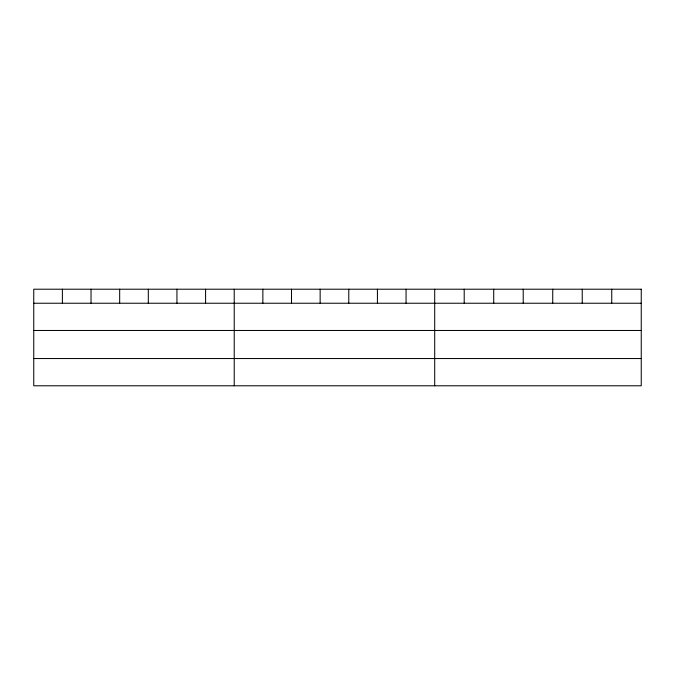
<?xml version="1.0" encoding="UTF-8"?>
<svg xmlns="http://www.w3.org/2000/svg" width="675" height="675" viewBox="0 0 675 675"><rect width="100%" height="100%" fill="white"/><g stroke="black" fill="none" stroke-linecap="round" stroke-linejoin="round"><path stroke-width="1.01" d="M33.75 303.235L641.25 303.235M33.75 330.472L641.25 330.472M33.75 358.543L641.25 358.543M611.744 289.212L611.744 303.235M582.238 289.212L582.238 303.235M552.732 289.212L552.732 303.235M523.218 289.212L523.218 303.235M493.712 289.212L493.712 303.235M464.206 289.212L464.206 303.235M434.7 289.212L434.7 385.788M406.063 289.212L406.063 303.235M377.418 289.212L377.418 303.235M348.781 289.212L348.781 303.235M320.144 289.212L320.144 303.235M291.507 289.212L291.507 303.235M262.862 289.212L262.862 303.235M234.225 289.212L234.225 385.788M205.588 289.212L205.588 303.235M176.943 289.212L176.943 303.235M148.306 289.212L148.306 303.235M119.669 289.212L119.669 303.235M91.032 289.212L91.032 303.235M62.387 289.212L62.387 303.235M641.25 289.212L33.75 289.212L33.75 385.788L641.25 385.788L641.25 289.212"/></g></svg>
